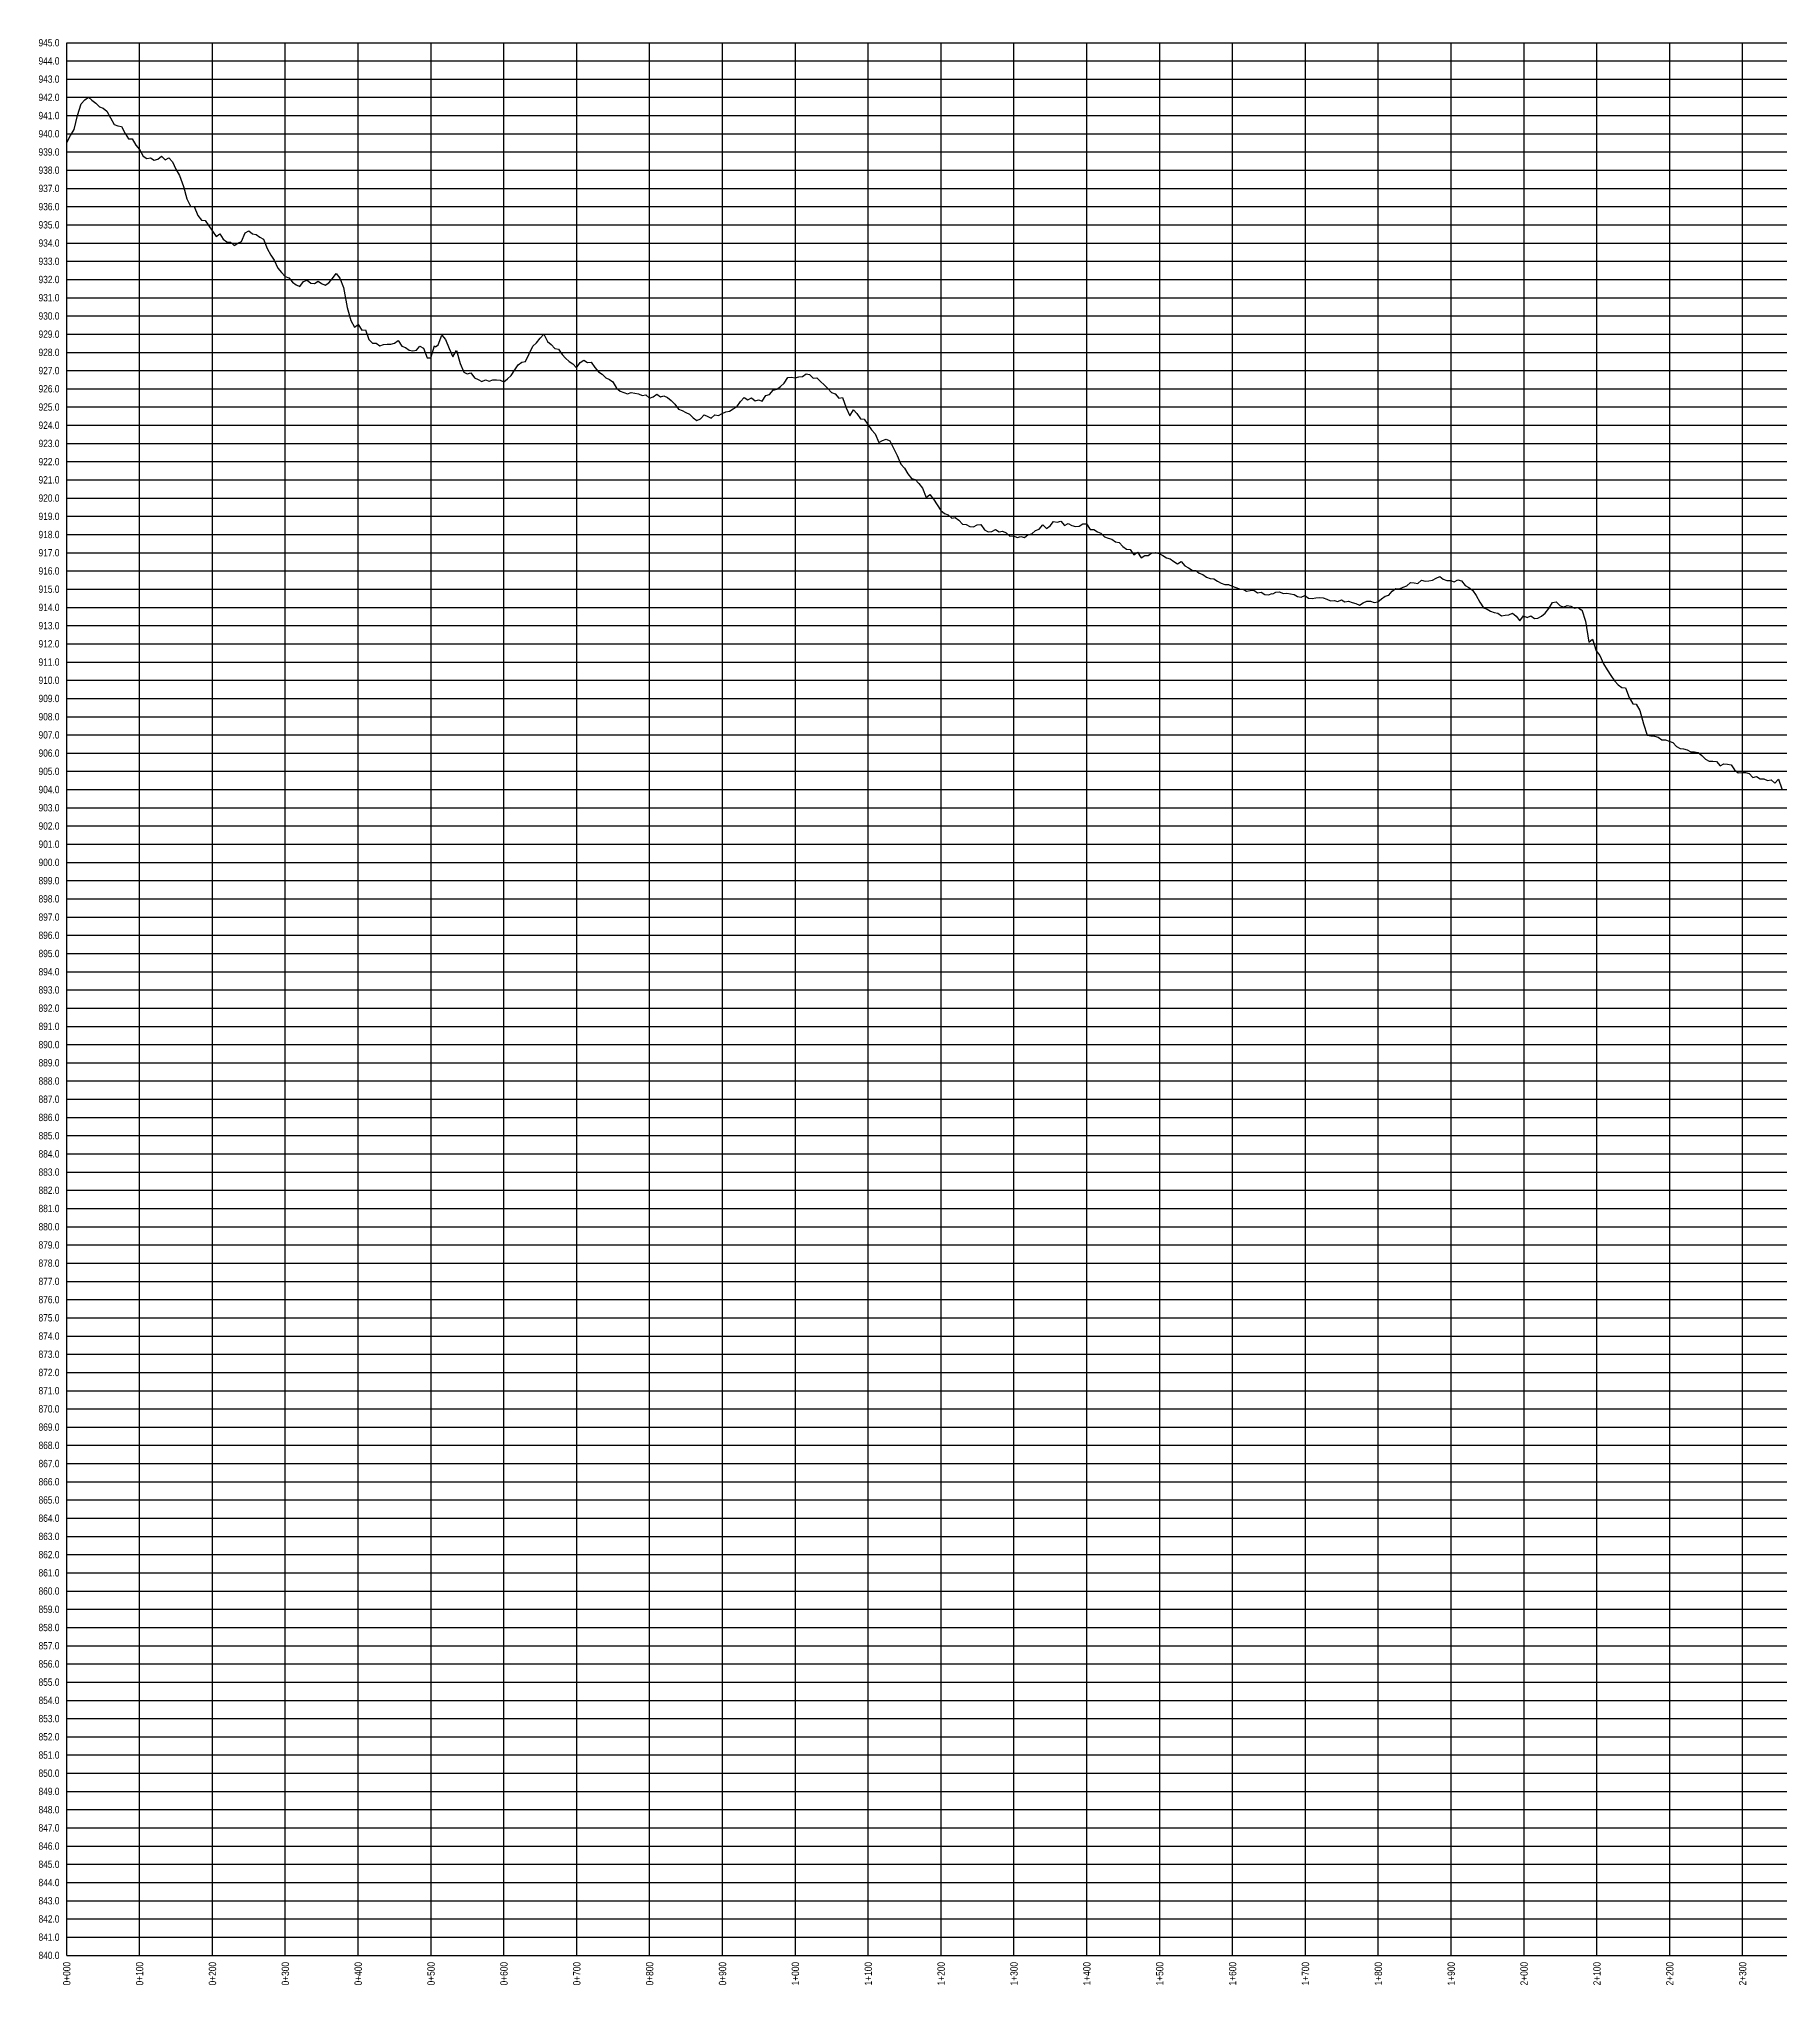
# Model space of a CAD drawing. Extents: x 507565 to 531726, y 6009554 to 6022365.
# Drawn here: x 522847 to 525236, y 6010545 to 6013217 of the extents above; entities that cross this region are included whole.
import ezdxf
from ezdxf.enums import TextEntityAlignment as Align

# ---------------------------------------------------------------- set-up
doc = ezdxf.new("R2010")
doc.units = 0
doc.header["$LTSCALE"] = 5
doc.layers.add('P-CROSSINGS-GRID', color=8, linetype='Continuous')
doc.layers.add('S-T7', color=7, linetype='Continuous')
doc.styles.add('80', font='ARIALN.TTF', dxfattribs={"height": 10})

msp = doc.modelspace()

# ---------------------------------------------------------------- linework, layer by layer
at = {"color": 3}
msp.add_lwpolyline([(522885.181, 6013074.864), (522890.181, 6013084.575), (522895.181, 6013092.557), (522900.181, 6013111.852), (522905.181, 6013128.002), (522910.181, 6013133.313), (522915.181, 6013136.841), (522919.711, 6013132.757), (522925.181, 6013128.556), (522930.181, 6013123.603), (522935.181, 6013122.056), (522940.181, 6013117.608), (522945.181, 6013108.642), (522950.181, 6013099.468), (522955.181, 6013097.46), (522960.181, 6013096.688), (522965.181, 6013087.094), (522970.181, 6013079.8), (522975.181, 6013079.699), (522980.181, 6013071.194), (522985.181, 6013065.115), (522990.181, 6013056.024), (522995.181, 6013052.933), (523000.181, 6013053.663), (523005.181, 6013050.63), (523010.181, 6013051.835), (523015.181, 6013056.072), (523020.181, 6013051.051), (523025.181, 6013053.72), (523030.181, 6013048.055), (523035.181, 6013038.163), (523040.181, 6013029.223), (523045.593, 6013014.122), (523050.181, 6012997.547), (523055.181, 6012987.415), (523060.181, 6012987.025), (523065.181, 6012974.599), (523070.181, 6012967.953), (523075.181, 6012967.692), (523080.181, 6012960.535), (523085.181, 6012952.785), (523090.181, 6012945.792), (523095.181, 6012949.381), (523100.181, 6012942.178), (523105.181, 6012938.348), (523110.181, 6012937.815), (523115.181, 6012933.165), (523120.181, 6012936.497), (523125.181, 6012938.832), (523130.181, 6012950.672), (523135.181, 6012953.457), (523140.181, 6012949.45), (523145.181, 6012948.433), (523150.181, 6012944.571), (523155.181, 6012941.86), (523160.181, 6012929.233), (523165.181, 6012919.924), (523170.181, 6012913.216), (523175.181, 6012902.256), (523180.181, 6012896.444), (523185.181, 6012890.618), (523190.181, 6012888.802), (523195.181, 6012883.166), (523200.181, 6012879.422), (523205.181, 6012877.023), (523210.181, 6012883.799), (523215.181, 6012885.841), (523220.181, 6012881.652), (523225.181, 6012881.206), (523230.181, 6012884.444), (523235.181, 6012881.238), (523240.181, 6012878.948), (523245.181, 6012882.22), (523250.181, 6012888.113), (523255.181, 6012894.747), (523260.181, 6012888.5), (523265.181, 6012875.637), (523270.181, 6012848.19), (523275.181, 6012830.258), (523280.181, 6012821.074), (523285.181, 6012824.911), (523290.181, 6012817.028), (523295.181, 6012817.737), (523300.181, 6012804.195), (523305.181, 6012799.312), (523310.181, 6012799.401), (523315.181, 6012795.711), (523320.181, 6012797.194), (523325.181, 6012797.8), (523330.181, 6012797.651), (523335.181, 6012799.078), (523340.181, 6012802.701), (523345.181, 6012795.233), (523350.181, 6012793.45), (523355.181, 6012789.581), (523360.181, 6012788.64), (523365.181, 6012789.59), (523370.181, 6012795.308), (523375.181, 6012792.193), (523380.181, 6012778.886), (523385.181, 6012779.31), (523390.181, 6012795.584), (523391.649, 6012794.201), (523395.181, 6012796.938), (523400.181, 6012810.365), (523405.181, 6012804.394), (523410.181, 6012791.833), (523415.181, 6012780.509), (523420.181, 6012789.331), (523425.181, 6012771.093), (523430.181, 6012759.379), (523435.181, 6012757.124), (523440.181, 6012758.289), (523445.181, 6012751.509), (523450.181, 6012749.321), (523455.181, 6012746.677), (523460.181, 6012749.074), (523465.181, 6012747.052), (523470.181, 6012748.918), (523475.181, 6012748.704), (523480.181, 6012748.648), (523485.181, 6012746.129), (523490.181, 6012750.463), (523495.181, 6012754.734), (523500.181, 6012762.705), (523505.181, 6012769.37), (523510.181, 6012773.1), (523515.181, 6012773.831), (523520.181, 6012784.572), (523525.181, 6012795.16), (523530.181, 6012799.739), (523535.181, 6012806.082), (523540.181, 6012811.581), (523545.181, 6012801.56), (523550.181, 6012797.388), (523555.181, 6012792.115), (523560.181, 6012790.771), (523565.181, 6012783.728), (523570.181, 6012778.499), (523575.181, 6012773.879), (523580.181, 6012771.004), (523585.181, 6012765.441), (523590.181, 6012772.632), (523595.181, 6012776.047), (523600.181, 6012772.791), (523605.181, 6012773.203), (523610.181, 6012766.028), (523615.181, 6012760.001), (523620.181, 6012756.72), (523625.181, 6012751.502), (523630.181, 6012749.478), (523635.181, 6012746.281), (523640.181, 6012737.564), (523645.181, 6012733.105), (523650.181, 6012731.698), (523655.181, 6012729.811), (523660.181, 6012731.476), (523665.181, 6012730.52), (523670.181, 6012729.745), (523675.181, 6012727.412), (523680.181, 6012728.196), (523685.181, 6012723.822), (523690.181, 6012725.612), (523695.181, 6012729.199), (523700.181, 6012725.679), (523705.181, 6012726.859), (523710.181, 6012724.852), (523715.181, 6012720.318), (523720.181, 6012715.541), (523725.181, 6012708.508), (523730.181, 6012706.859), (523735.181, 6012704.021), (523740.181, 6012701.813), (523745.181, 6012696.933), (523750.181, 6012692.984), (523755.181, 6012695.377), (523760.181, 6012700.933), (523765.181, 6012698.418), (523770.181, 6012696.109), (523775.181, 6012700.666), (523780.181, 6012699.95), (523785.181, 6012702.824), (523790.181, 6012705.173), (523795.181, 6012706.08), (523800.181, 6012708.998), (523805.181, 6012712.016), (523810.181, 6012718.988), (523815.181, 6012724.695), (523820.181, 6012721.427), (523825.181, 6012724.029), (523830.181, 6012719.88), (523835.181, 6012721.423), (523840.181, 6012719.682), (523845.181, 6012727.598), (523850.181, 6012728.582), (523855.181, 6012734.577), (523860.181, 6012735.849), (523865.181, 6012739.762), (523870.181, 6012744.187), (523875.181, 6012752.062), (523880.181, 6012752.576), (523885.181, 6012751.698), (523890.181, 6012753.189), (523895.181, 6012753.447), (523900.181, 6012756.925), (523905.181, 6012756.357), (523910.181, 6012751.076), (523915.181, 6012751.666), (523920.181, 6012746.635), (523925.181, 6012742.057), (523930.181, 6012737.213), (523935.181, 6012731.71), (523940.181, 6012729.639), (523945.181, 6012723.741), (523950.181, 6012724.556), (523955.181, 6012710.667), (523960.181, 6012699.652), (523965.181, 6012707.488), (523970.181, 6012702.575), (523975.181, 6012695.199), (523980.181, 6012695.036), (523985.181, 6012687.591), (523990.181, 6012680.048), (523995.181, 6012674.634), (524000.181, 6012662.802), (524005.181, 6012665.766), (524010.181, 6012667.516), (524015.181, 6012665.206), (524020.181, 6012654.928), (524025.181, 6012644.795), (524030.181, 6012633.251), (524035.181, 6012627.447), (524040.181, 6012619.931), (524045.181, 6012613.316), (524050.181, 6012612.244), (524055.181, 6012606.469), (524060.181, 6012600.026), (524065.181, 6012587.452), (524070.181, 6012591.306), (524075.181, 6012585.245), (524080.181, 6012577.328), (524085.181, 6012569.685), (524090.181, 6012565.525), (524095.181, 6012563.326), (524100.181, 6012558.806), (524105.181, 6012559.967), (524110.181, 6012556.182), (524115.181, 6012550.668), (524120.181, 6012550.046), (524125.181, 6012547.652), (524130.181, 6012546.987), (524135.181, 6012549.89), (524140.181, 6012550.056), (524145.181, 6012542.736), (524150.181, 6012540.04), (524155.181, 6012540.428), (524160.181, 6012543.254), (524165.181, 6012540.008), (524170.181, 6012540.954), (524175.181, 6012538.853), (524180.181, 6012534.438), (524185.181, 6012534.9), (524190.181, 6012532.417), (524195.181, 6012533.746), (524200.181, 6012532.231), (524205.181, 6012536.602), (524210.181, 6012537.24), (524215.181, 6012542.052), (524220.181, 6012543.802), (524225.181, 6012549.979), (524230.181, 6012544.604), (524235.181, 6012548.315), (524240.181, 6012554.214), (524245.181, 6012553.271), (524250.181, 6012554.754), (524255.181, 6012549.068), (524260.181, 6012551.837), (524265.181, 6012548.767), (524270.181, 6012547.676), (524275.181, 6012547.916), (524280.181, 6012551.346), (524285.181, 6012551.363), (524290.181, 6012543.253), (524295.181, 6012543.229), (524300.181, 6012540.411), (524305.181, 6012538.406), (524310.181, 6012533.212), (524315.181, 6012531.275), (524320.181, 6012530.209), (524325.181, 6012526.52), (524330.181, 6012525.384), (524335.181, 6012520.087), (524340.181, 6012516.242), (524345.181, 6012515.845), (524350.181, 6012508.503), (524355.181, 6012512.416), (524360.181, 6012504.323), (524365.181, 6012507.731), (524370.181, 6012507.845), (524375.181, 6012511.156), (524380.181, 6012511.626), (524385.181, 6012510.537), (524390.181, 6012507.703), (524395.181, 6012504.361), (524400.181, 6012503.291), (524405.181, 6012499.27), (524410.181, 6012496.386), (524415.181, 6012499.322), (524420.181, 6012493.732), (524425.181, 6012490.548), (524430.181, 6012487.339), (524435.181, 6012487.069), (524440.181, 6012483.442), (524445.181, 6012481.665), (524450.181, 6012477.881), (524455.181, 6012476.228), (524460.181, 6012475.546), (524465.181, 6012472.517), (524470.181, 6012469.776), (524475.181, 6012467.804), (524480.181, 6012467.776), (524485.181, 6012465.436), (524490.181, 6012463.852), (524495.181, 6012461.862), (524500.181, 6012461.629), (524505.181, 6012458.72), (524510.181, 6012459.814), (524515.181, 6012459.986), (524520.181, 6012456.306), (524525.181, 6012457.313), (524530.181, 6012454.05), (524535.181, 6012453.8), (524540.181, 6012455.585), (524541.217, 6012454.846), (524545.181, 6012457.527), (524550.181, 6012457.707), (524555.181, 6012455.407), (524560.181, 6012455.888), (524565.181, 6012454.885), (524570.181, 6012454.082), (524575.181, 6012451.19), (524580.181, 6012450.624), (524585.181, 6012452.962), (524590.181, 6012449.259), (524595.181, 6012448.771), (524600.181, 6012449.365), (524605.181, 6012450.216), (524610.181, 6012449.766), (524615.181, 6012447.939), (524620.181, 6012445.513), (524625.181, 6012445.819), (524630.181, 6012444.43), (524635.181, 6012446.979), (524640.181, 6012444.076), (524645.181, 6012445.207), (524650.181, 6012443.334), (524655.181, 6012441.774), (524660.181, 6012439.504), (524665.181, 6012442.875), (524670.181, 6012444.813), (524675.181, 6012444.812), (524680.181, 6012443.357), (524685.181, 6012444.255), (524690.181, 6012448.159), (524695.181, 6012451.825), (524700.181, 6012453.315), (524705.181, 6012458.917), (524710.181, 6012462.276), (524715.181, 6012462.021), (524720.181, 6012464.222), (524725.181, 6012465.851), (524730.181, 6012470.751), (524735.181, 6012470.185), (524740.181, 6012469.322), (524745.181, 6012473.609), (524750.181, 6012472.562), (524755.181, 6012472.787), (524760.181, 6012473.966), (524765.181, 6012476.76), (524770.181, 6012478.902), (524775.181, 6012475.117), (524780.181, 6012473.148), (524785.181, 6012473.399), (524790.181, 6012471.582), (524795.181, 6012474.362), (524800.181, 6012473.023), (524805.181, 6012466.405), (524810.181, 6012463.701), (524815.181, 6012459.906), (524820.181, 6012452.693), (524825.181, 6012443.683), (524830.181, 6012435.793), (524835.181, 6012433.832), (524840.181, 6012431.166), (524845.181, 6012429.257), (524850.181, 6012428.751), (524855.181, 6012424.65), (524860.181, 6012425.949), (524865.181, 6012426.242), (524870.181, 6012428.603), (524875.181, 6012424.24), (524880.181, 6012418.144), (524885.181, 6012425.004), (524890.181, 6012422.534), (524895.181, 6012424.718), (524900.181, 6012421.054), (524905.181, 6012421.856), (524910.181, 6012424.428), (524915.181, 6012428.306), (524920.181, 6012434.707), (524925.181, 6012443.312), (524930.181, 6012443.966), (524935.181, 6012439.109), (524940.181, 6012436.574), (524945.181, 6012438.926), (524950.181, 6012438.173), (524955.181, 6012435.269), (524960.181, 6012436.348), (524964.649, 6012433.182), (524965.181, 6012433.075), (524970.181, 6012417.473), (524975.181, 6012388.913), (524980.181, 6012392.688), (524985.181, 6012376.723), (524990.181, 6012370.62), (524995.181, 6012358.963), (525000.181, 6012350.784), (525005.181, 6012343.157), (525010.181, 6012335.502), (525015.181, 6012330.084), (525020.181, 6012326.44), (525025.181, 6012325.802), (525030.181, 6012312.689), (525035.181, 6012304.139), (525040.181, 6012303.789), (525045.181, 6012294.719), (525050.181, 6012276.745), (525055.181, 6012260.97), (525060.181, 6012260.103), (525065.181, 6012259.693), (525070.181, 6012258.051), (525075.181, 6012254.481), (525080.181, 6012254.741), (525085.181, 6012252.975), (525090.181, 6012251.049), (525095.181, 6012245.504), (525100.181, 6012242.871), (525105.181, 6012242.196), (525110.181, 6012240.992), (525115.181, 6012238.132), (525120.181, 6012238.183), (525125.181, 6012237.216), (525130.181, 6012232.915), (525135.181, 6012227.941), (525140.181, 6012225.396), (525145.181, 6012225.544), (525150.181, 6012224.877), (525155.181, 6012219.049), (525160.181, 6012221.675), (525165.181, 6012221.035), (525170.181, 6012220.511), (525175.181, 6012213.449), (525180.181, 6012209.145), (525185.181, 6012209.938), (525190.181, 6012209.761), (525195.181, 6012208.229), (525200.181, 6012202.841), (525205.181, 6012204.32), (525210.181, 6012201.064), (525215.181, 6012201.197), (525220.181, 6012198.915), (525225.181, 6012199.909), (525230.181, 6012195.067), (525235.181, 6012200.762), (525240.181, 6012187.553)], dxfattribs=at)
at = {"layer": 'P-CROSSINGS-GRID', "color": 8}
for p, q in [((522885.181, 6010585.688), (522885.181, 6013211.804)), ((522885.181, 6013211.804), (531688.921, 6013211.804)), ((522985.224, 6010585.688), (522985.224, 6013211.804)), ((523085.266, 6010585.688), (523085.266, 6013211.804)), ((523185.309, 6010585.688), (523185.309, 6013211.804)), ((523285.351, 6010585.688), (523285.351, 6013211.804)), ((523385.394, 6010585.688), (523385.394, 6013211.804)), ((523485.436, 6010585.688), (523485.436, 6013211.804)), ((523585.479, 6010585.688), (523585.479, 6013211.804)), ((523685.521, 6010585.688), (523685.521, 6013211.804)), ((523785.564, 6010585.688), (523785.564, 6013211.804)), ((523885.606, 6010585.688), (523885.606, 6013211.804)), ((523985.649, 6010585.688), (523985.649, 6013211.804)), ((524085.691, 6010585.688), (524085.691, 6013211.804)), ((524185.734, 6010585.688), (524185.734, 6013211.804)), ((524285.776, 6010585.688), (524285.776, 6013211.804)), ((524385.819, 6010585.688), (524385.819, 6013211.804)), ((524485.861, 6010585.688), (524485.861, 6013211.804)), ((524585.904, 6010585.688), (524585.904, 6013211.804)), ((524685.946, 6010585.688), (524685.946, 6013211.804)), ((524785.989, 6010585.688), (524785.989, 6013211.804)), ((524886.031, 6010585.688), (524886.031, 6013211.804)), ((524986.074, 6010585.688), (524986.074, 6013211.804)), ((525086.116, 6010585.688), (525086.116, 6013211.804)), ((525186.159, 6010585.688), (525186.159, 6013211.804)), ((522885.181, 6013186.793), (531688.921, 6013186.793)), ((522885.181, 6013161.782), (531688.921, 6013161.782)), ((522885.181, 6013136.772), (531688.921, 6013136.772)), ((522885.181, 6013111.761), (531688.921, 6013111.761)), ((522885.181, 6013086.751), (531688.921, 6013086.751)), ((522885.181, 6013061.74), (531688.921, 6013061.74)), ((522885.181, 6013036.729), (531688.921, 6013036.729)), ((522885.181, 6013011.719), (531688.921, 6013011.719)), ((522885.181, 6012986.708), (531688.921, 6012986.708)), ((522885.181, 6012961.697), (531688.921, 6012961.697)), ((522885.181, 6012936.687), (531688.921, 6012936.687)), ((522885.181, 6012911.676), (531688.921, 6012911.676)), ((522885.181, 6012886.666), (531688.921, 6012886.666)), ((522885.181, 6012861.655), (531688.921, 6012861.655)), ((522885.181, 6012836.644), (531688.921, 6012836.644)), ((522885.181, 6012811.634), (531688.921, 6012811.634)), ((522885.181, 6012786.623), (531688.921, 6012786.623)), ((522885.181, 6012761.612), (531688.921, 6012761.612)), ((522885.181, 6012736.602), (531688.921, 6012736.602)), ((522885.181, 6012711.591), (531688.921, 6012711.591)), ((522885.181, 6012686.581), (531688.921, 6012686.581)), ((522885.181, 6012661.57), (531688.921, 6012661.57)), ((522885.181, 6012636.559), (531688.921, 6012636.559)), ((522885.181, 6012611.549), (531688.921, 6012611.549)), ((522885.181, 6012586.538), (531688.921, 6012586.538)), ((522885.181, 6012561.527), (531688.921, 6012561.527)), ((522885.181, 6012536.517), (531688.921, 6012536.517)), ((522885.181, 6012511.506), (531688.921, 6012511.506)), ((522885.181, 6012486.496), (531688.921, 6012486.496)), ((522885.181, 6012461.485), (531688.921, 6012461.485)), ((522885.181, 6012436.474), (531688.921, 6012436.474)), ((522885.181, 6012411.464), (531688.921, 6012411.464)), ((522885.181, 6012386.453), (531688.921, 6012386.453)), ((522885.181, 6012361.442), (531688.921, 6012361.442)), ((522885.181, 6012336.432), (531688.921, 6012336.432)), ((522885.181, 6012311.421), (531688.921, 6012311.421)), ((522885.181, 6012286.411), (531688.921, 6012286.411)), ((522885.181, 6012261.4), (531688.921, 6012261.4)), ((522885.181, 6012236.389), (531688.921, 6012236.389)), ((522885.181, 6012211.379), (531688.921, 6012211.379)), ((522885.181, 6012186.368), (531688.921, 6012186.368)), ((522885.181, 6012161.357), (531688.921, 6012161.357)), ((522885.181, 6012136.347), (531688.921, 6012136.347)), ((522885.181, 6012111.336), (531688.921, 6012111.336)), ((522885.181, 6012086.326), (531688.921, 6012086.326)), ((522885.181, 6012061.315), (531688.921, 6012061.315)), ((522885.181, 6012036.304), (531688.921, 6012036.304)), ((522885.181, 6012011.294), (531688.921, 6012011.294)), ((522885.181, 6011986.283), (531688.921, 6011986.283)), ((522885.181, 6011961.272), (531688.921, 6011961.272)), ((522885.181, 6011936.262), (531688.921, 6011936.262)), ((522885.181, 6011911.251), (531688.921, 6011911.251)), ((522885.181, 6011886.241), (531688.921, 6011886.241)), ((522885.181, 6011861.23), (531688.921, 6011861.23)), ((522885.181, 6011836.219), (531688.921, 6011836.219)), ((522885.181, 6011811.209), (531688.921, 6011811.209)), ((522885.181, 6011786.198), (531688.921, 6011786.198)), ((522885.181, 6011761.187), (531688.921, 6011761.187)), ((522885.181, 6011736.177), (531688.921, 6011736.177)), ((522885.181, 6011711.166), (531688.921, 6011711.166)), ((522885.181, 6011686.156), (531688.921, 6011686.156)), ((522885.181, 6011661.145), (531688.921, 6011661.145)), ((522885.181, 6011636.134), (531688.921, 6011636.134)), ((522885.181, 6011611.124), (531688.921, 6011611.124)), ((522885.181, 6011586.113), (531688.921, 6011586.113)), ((522885.181, 6011561.102), (531688.921, 6011561.102)), ((522885.181, 6011536.092), (531688.921, 6011536.092)), ((522885.181, 6011511.081), (531688.921, 6011511.081)), ((522885.181, 6011486.071), (531688.921, 6011486.071)), ((522885.181, 6011461.06), (531688.921, 6011461.06)), ((522885.181, 6011436.049), (531688.921, 6011436.049)), ((522885.181, 6011411.039), (531688.921, 6011411.039)), ((522885.181, 6011386.028), (531688.921, 6011386.028)), ((522885.181, 6011361.017), (531688.921, 6011361.017)), ((522885.181, 6011336.007), (531688.921, 6011336.007)), ((522885.181, 6011310.996), (531688.921, 6011310.996)), ((522885.181, 6011285.986), (531688.921, 6011285.986)), ((522885.181, 6011260.975), (531688.921, 6011260.975)), ((522885.181, 6011235.964), (531688.921, 6011235.964)), ((522885.181, 6011210.954), (531688.921, 6011210.954)), ((522885.181, 6011185.943), (531688.921, 6011185.943)), ((522885.181, 6011160.932), (531688.921, 6011160.932)), ((522885.181, 6011135.922), (531688.921, 6011135.922)), ((522885.181, 6011110.911), (531688.921, 6011110.911)), ((522885.181, 6011085.901), (531688.921, 6011085.901)), ((522885.181, 6011060.89), (531688.921, 6011060.89)), ((522885.181, 6011035.879), (531688.921, 6011035.879)), ((522885.181, 6011010.869), (531688.921, 6011010.869)), ((522885.181, 6010985.858), (531688.921, 6010985.858)), ((522885.181, 6010960.847), (531688.921, 6010960.847)), ((522885.181, 6010935.837), (531688.921, 6010935.837)), ((522885.181, 6010910.826), (531688.921, 6010910.826)), ((522885.181, 6010885.816), (531688.921, 6010885.816)), ((522885.181, 6010860.805), (531688.921, 6010860.805)), ((522885.181, 6010835.794), (531688.921, 6010835.794)), ((522885.181, 6010810.784), (531688.921, 6010810.784)), ((522885.181, 6010785.773), (531688.921, 6010785.773)), ((522885.181, 6010760.762), (531688.921, 6010760.762)), ((522885.181, 6010735.752), (531688.921, 6010735.752)), ((522885.181, 6010710.741), (531688.921, 6010710.741)), ((522885.181, 6010685.731), (531688.921, 6010685.731)), ((522885.181, 6010660.72), (531688.921, 6010660.72)), ((522885.181, 6010635.709), (531688.921, 6010635.709)), ((522885.181, 6010610.699), (531688.921, 6010610.699)), ((522885.181, 6010585.688), (531688.921, 6010585.688))]:
    msp.add_line(p, q, dxfattribs=at)

# ---------------------------------------------------------------- texts
at = {"layer": 'S-T7', "style": '80'}
for s, p in [('945.0', (522875.177, 6013211.804)), ('944.0', (522875.177, 6013186.793)), ('943.0', (522875.177, 6013161.782)), ('942.0', (522875.177, 6013136.772)), ('941.0', (522875.177, 6013111.761)), ('940.0', (522875.177, 6013086.751)), ('939.0', (522875.177, 6013061.74)), ('938.0', (522875.177, 6013036.729)), ('937.0', (522875.177, 6013011.719)), ('936.0', (522875.177, 6012986.708)), ('935.0', (522875.177, 6012961.697)), ('934.0', (522875.177, 6012936.687)), ('933.0', (522875.177, 6012911.676)), ('932.0', (522875.177, 6012886.666)), ('931.0', (522875.177, 6012861.655)), ('930.0', (522875.177, 6012836.644)), ('929.0', (522875.177, 6012811.634)), ('928.0', (522875.177, 6012786.623)), ('927.0', (522875.177, 6012761.612)), ('926.0', (522875.177, 6012736.602)), ('925.0', (522875.177, 6012711.591)), ('924.0', (522875.177, 6012686.581)), ('923.0', (522875.177, 6012661.57)), ('922.0', (522875.177, 6012636.559)), ('921.0', (522875.177, 6012611.549)), ('920.0', (522875.177, 6012586.538)), ('919.0', (522875.177, 6012561.527)), ('918.0', (522875.177, 6012536.517)), ('917.0', (522875.177, 6012511.506)), ('916.0', (522875.177, 6012486.496)), ('915.0', (522875.177, 6012461.485)), ('914.0', (522875.177, 6012436.474)), ('913.0', (522875.177, 6012411.464)), ('912.0', (522875.177, 6012386.453)), ('911.0', (522875.177, 6012361.442)), ('910.0', (522875.177, 6012336.432)), ('909.0', (522875.177, 6012311.421)), ('908.0', (522875.177, 6012286.411)), ('907.0', (522875.177, 6012261.4)), ('906.0', (522875.177, 6012236.389)), ('905.0', (522875.177, 6012211.379)), ('904.0', (522875.177, 6012186.368)), ('903.0', (522875.177, 6012161.357)), ('902.0', (522875.177, 6012136.347)), ('901.0', (522875.177, 6012111.336)), ('899.0', (522875.177, 6012061.315)), ('900.0', (522875.177, 6012086.326)), ('898.0', (522875.177, 6012036.304)), ('897.0', (522875.177, 6012011.294)), ('896.0', (522875.177, 6011986.283)), ('895.0', (522875.177, 6011961.272)), ('894.0', (522875.177, 6011936.262)), ('893.0', (522875.177, 6011911.251)), ('892.0', (522875.177, 6011886.241)), ('891.0', (522875.177, 6011861.23)), ('890.0', (522875.177, 6011836.219)), ('889.0', (522875.177, 6011811.209)), ('888.0', (522875.177, 6011786.198)), ('887.0', (522875.177, 6011761.187)), ('886.0', (522875.177, 6011736.177)), ('885.0', (522875.177, 6011711.166)), ('884.0', (522875.177, 6011686.156)), ('883.0', (522875.177, 6011661.145)), ('882.0', (522875.177, 6011636.134)), ('881.0', (522875.177, 6011611.124)), ('880.0', (522875.177, 6011586.113)), ('879.0', (522875.177, 6011561.102)), ('878.0', (522875.177, 6011536.092)), ('877.0', (522875.177, 6011511.081)), ('876.0', (522875.177, 6011486.071)), ('875.0', (522875.177, 6011461.06)), ('874.0', (522875.177, 6011436.049)), ('873.0', (522875.177, 6011411.039)), ('872.0', (522875.177, 6011386.028)), ('871.0', (522875.177, 6011361.017)), ('870.0', (522875.177, 6011336.007)), ('869.0', (522875.177, 6011310.996)), ('868.0', (522875.177, 6011285.986)), ('867.0', (522875.177, 6011260.975)), ('866.0', (522875.177, 6011235.964)), ('865.0', (522875.177, 6011210.954)), ('864.0', (522875.177, 6011185.943)), ('863.0', (522875.177, 6011160.932)), ('862.0', (522875.177, 6011135.922)), ('861.0', (522875.177, 6011110.911)), ('860.0', (522875.177, 6011085.901)), ('859.0', (522875.177, 6011060.89)), ('858.0', (522875.177, 6011035.879)), ('857.0', (522875.177, 6011010.869)), ('856.0', (522875.177, 6010985.858)), ('855.0', (522875.177, 6010960.847)), ('854.0', (522875.177, 6010935.837)), ('853.0', (522875.177, 6010910.826)), ('852.0', (522875.177, 6010885.816)), ('851.0', (522875.177, 6010860.805)), ('850.0', (522875.177, 6010835.794)), ('849.0', (522875.177, 6010810.784)), ('848.0', (522875.177, 6010785.773)), ('847.0', (522875.177, 6010760.762)), ('846.0', (522875.177, 6010735.752)), ('845.0', (522875.177, 6010710.741)), ('844.0', (522875.177, 6010685.731)), ('843.0', (522875.177, 6010660.72)), ('842.0', (522875.177, 6010635.709)), ('841.0', (522875.177, 6010610.699)), ('840.0', (522875.177, 6010585.688))]:
    msp.add_text(s, height=10.0042, dxfattribs=at).set_placement(p, align=Align.MIDDLE_RIGHT)
for s, p in [('0+000', (522885.181, 6010576.638)), ('0+100', (522985.224, 6010576.638)), ('0+200', (523085.266, 6010576.638)), ('0+300', (523185.309, 6010576.638)), ('0+400', (523285.351, 6010576.638)), ('0+500', (523385.394, 6010576.638)), ('0+600', (523485.436, 6010576.638)), ('0+700', (523585.479, 6010576.638)), ('0+800', (523685.521, 6010576.638)), ('0+900', (523785.564, 6010576.638)), ('1+000', (523885.606, 6010576.638)), ('1+100', (523985.649, 6010576.638)), ('1+200', (524085.691, 6010576.638)), ('1+300', (524185.734, 6010576.638)), ('1+400', (524285.776, 6010576.638)), ('1+500', (524385.819, 6010576.638)), ('1+600', (524485.861, 6010576.638)), ('1+700', (524585.904, 6010576.638)), ('1+800', (524685.946, 6010576.638)), ('1+900', (524785.989, 6010576.638)), ('2+000', (524886.031, 6010576.638)), ('2+100', (524986.074, 6010576.638)), ('2+200', (525086.116, 6010576.638)), ('2+300', (525186.159, 6010576.638))]:
    msp.add_text(s, height=10.0042, rotation=90, dxfattribs=at).set_placement(p, align=Align.MIDDLE_RIGHT)

doc.saveas('drawing.dxf')
